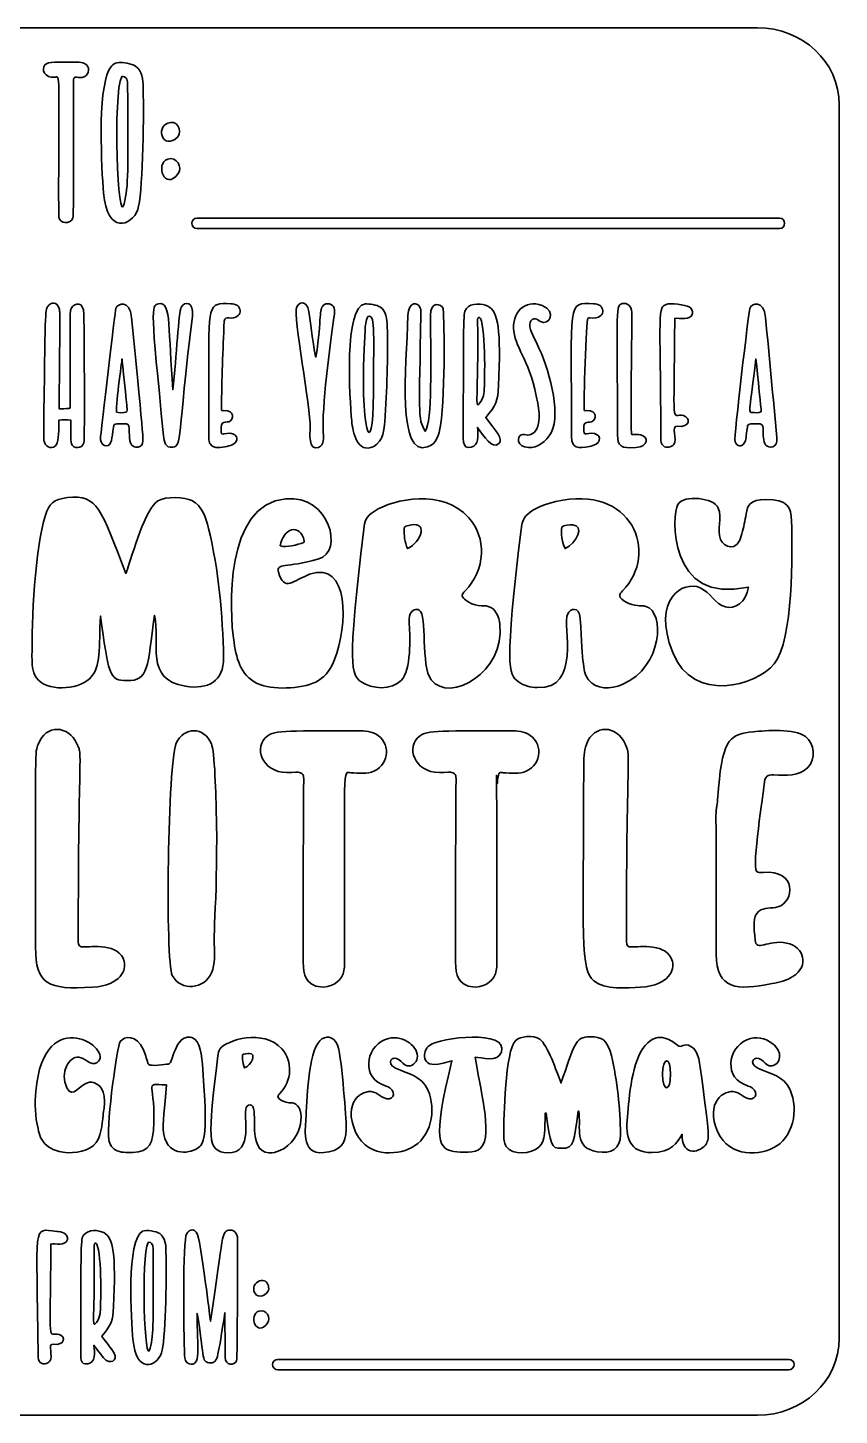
# Model space of a CAD drawing. Header units: inches. Extents: x 0.5 to 6.5, y -13.03 to -8.53.
# Drawn here: x 3.867 to 6.5, y -13.028 to -8.528 of the extents above; entities that cross this region are included whole.
import ezdxf

# ---------------------------------------------------------------- set-up
doc = ezdxf.new("R2010")
doc.units = ezdxf.units.IN
doc.header["$MEASUREMENT"] = 0
doc.layers.add('_U+0421_U+043B_U+043E_U+0439 1', color=7, linetype='Continuous')

# ---------------------------------------------------------------- blocks, each defined once
blk = doc.blocks.new('block 2')
at = {"layer": '_U+0421_U+043B_U+043E_U+0439 1', "color": 7, "lineweight": 35, "true_color": 0xffffff}
for points, knots in [([(5.4895, -10.818), (5.4696, -10.8076), (5.4461, -10.8075), (5.4236, -10.8077), (5.1859, -10.8094), (5.1575, -10.8036), (5.1308, -10.832), (5.0942, -10.871), (5.1289, -10.9525), (5.2185, -10.9427), (5.253, -10.9389), (5.2566, -10.949), (5.2565, -10.9634), (5.2547, -11.3677), (5.2542, -11.154), (5.2549, -11.5583), (5.255, -11.5983), (5.265, -11.6344), (5.3111, -11.6388), (5.3408, -11.6415), (5.3739, -11.6252), (5.3842, -11.5965), (5.3893, -11.5823), (5.3893, -11.5668), (5.3893, -11.5517), (5.3892, -10.6754), (5.3848, -11.041), (5.3913, -10.97), (5.3944, -10.9362), (5.3999, -10.9433), (5.4094, -10.9439), (5.4353, -10.9455), (5.4624, -10.9489), (5.4859, -10.9382), (5.5088, -10.9279), (5.5248, -10.904), (5.5255, -10.8792), (5.5263, -10.8544), (5.5117, -10.8297), (5.4895, -10.818)], [0, 0, 0, 0, 1, 1, 1, 2, 2, 2, 3, 3, 3, 4, 4, 4, 5, 5, 5, 6, 6, 6, 7, 7, 7, 8, 8, 8, 9, 9, 9, 10, 10, 10, 11, 11, 11, 12, 12, 12, 13, 13, 13, 13]), ([(4.1798, -11.5557), (4.1863, -11.5815), (4.1725, -11.6332), (4.0767, -11.6395), (3.9315, -11.649), (3.8922, -11.6292), (3.8922, -11.5101), (3.8921, -10.8365), (3.8896, -10.8818), (3.9007, -10.8519), (3.9256, -10.7851), (3.9991, -10.7897), (4.0263, -10.85), (4.0461, -10.8942), (4.0308, -10.8398), (4.0306, -11.4908), (4.0306, -11.5046), (4.0344, -11.5091), (4.0482, -11.5091), (4.0709, -11.5089), (4.1645, -11.4955), (4.1798, -11.5557)], [0, 0, 0, 0, 1, 1, 1, 2, 2, 2, 3, 3, 3, 4, 4, 4, 5, 5, 5, 6, 6, 6, 7, 7, 7, 7]), ([(4.4626, -10.85), (4.4382, -10.7942), (4.3744, -10.793), (4.3483, -10.8485), (4.3222, -10.9041), (4.3122, -11.5555), (4.3357, -11.6011), (4.3636, -11.6551), (4.4414, -11.6454), (4.4634, -11.5927), (4.4756, -11.5637), (4.473, -11.5309), (4.4718, -11.4995), (4.4695, -11.4445), (4.489, -11.2503), (4.4744, -10.9534), (4.4717, -10.8991), (4.4679, -10.8621), (4.4626, -10.85)], [0, 0, 0, 0, 1, 1, 1, 2, 2, 2, 3, 3, 3, 4, 4, 4, 5, 5, 5, 6, 6, 6, 6]), ([(5.827, -11.5091), (5.8132, -11.5091), (5.8094, -11.5046), (5.8094, -11.4908), (5.8096, -10.8402), (5.8253, -10.8951), (5.805, -10.85), (5.7779, -10.7897), (5.7044, -10.7851), (5.6794, -10.8519), (5.6708, -10.8752), (5.6707, -10.9001), (5.6707, -10.9253), (5.6707, -11.4821), (5.6586, -11.5835), (5.7037, -11.6193), (5.7394, -11.6477), (5.8122, -11.6423), (5.8555, -11.6395), (5.9512, -11.6332), (5.9651, -11.5815), (5.9585, -11.5557), (5.9433, -11.4955), (5.8497, -11.5089), (5.827, -11.5091)], [0, 0, 0, 0, 1, 1, 1, 2, 2, 2, 3, 3, 3, 4, 4, 4, 5, 5, 5, 6, 6, 6, 7, 7, 7, 8, 8, 8, 8]), ([(4.9951, -10.818), (4.9753, -10.8076), (4.9517, -10.8075), (4.9292, -10.8077), (4.6916, -10.8094), (4.6631, -10.8036), (4.6365, -10.832), (4.5998, -10.871), (4.6345, -10.9525), (4.7241, -10.9427), (4.7586, -10.9389), (4.7622, -10.949), (4.7622, -10.9634), (4.7604, -11.3677), (4.7598, -11.154), (4.7606, -11.5583), (4.7606, -11.5983), (4.7707, -11.6344), (4.8168, -11.6388), (4.8465, -11.6415), (4.8796, -11.6252), (4.8898, -11.5965), (4.8949, -11.5823), (4.895, -11.5668), (4.895, -11.5517), (4.8949, -10.9002), (4.8887, -10.9423), (4.9151, -10.9439), (4.9409, -10.9455), (4.9681, -10.9489), (4.9916, -10.9382), (5.0424, -10.9152), (5.0445, -10.844), (4.9951, -10.818)], [0, 0, 0, 0, 1, 1, 1, 2, 2, 2, 3, 3, 3, 4, 4, 4, 5, 5, 5, 6, 6, 6, 7, 7, 7, 8, 8, 8, 9, 9, 9, 10, 10, 10, 11, 11, 11, 11]), ([(6.2877, -10.9511), (6.3263, -10.9536), (6.3702, -10.9544), (6.3975, -10.9275), (6.4251, -10.9003), (6.4212, -10.8491), (6.39, -10.8263), (6.3547, -10.8005), (6.2628, -10.8064), (6.2206, -10.8113), (6.1509, -10.8194), (6.121, -10.8272), (6.1085, -10.994), (6.0959, -11.1626), (6.101, -10.8753), (6.101, -11.5325), (6.101, -11.6475), (6.1691, -11.6509), (6.2818, -11.6278), (6.3054, -11.623), (6.3296, -11.618), (6.3497, -11.6049), (6.4026, -11.5708), (6.3878, -11.5084), (6.3289, -11.4963), (6.2684, -11.4838), (6.2297, -11.5268), (6.2268, -11.4864), (6.2236, -11.4438), (6.2178, -11.41), (6.2389, -11.393), (6.2556, -11.3796), (6.2804, -11.385), (6.3011, -11.379), (6.3547, -11.3637), (6.3639, -11.2565), (6.2526, -11.2676), (6.245, -11.2683), (6.2361, -11.2691), (6.231, -11.2634), (6.2161, -11.2467), (6.2548, -11.006), (6.2559, -10.9835), (6.2574, -10.9542), (6.2677, -10.9498), (6.2877, -10.9511)], [0, 0, 0, 0, 1, 1, 1, 2, 2, 2, 3, 3, 3, 4, 4, 4, 5, 5, 5, 6, 6, 6, 7, 7, 7, 8, 8, 8, 9, 9, 9, 10, 10, 10, 11, 11, 11, 12, 12, 12, 13, 13, 13, 14, 14, 14, 15, 15, 15, 15])]:
    blk.add_open_spline(points, degree=3, knots=knots, dxfattribs=at)
blk = doc.blocks.new('block 4')
at = {"layer": '_U+0421_U+043B_U+043E_U+0439 1', "color": 7, "lineweight": 35, "true_color": 0xffffff}
for points, knots in [([(4.8625, -10.5771), (4.8519, -10.6041), (4.8348, -10.6294), (4.8103, -10.6449), (4.7677, -10.6719), (4.6718, -10.6763), (4.6227, -10.6586), (4.561, -10.6362), (4.5454, -10.581), (4.5362, -10.5219), (4.5197, -10.4154), (4.5059, -10.0722), (4.7042, -10.0552), (4.8481, -10.0429), (4.8917, -10.2274), (4.8112, -10.2507), (4.7042, -10.2815), (4.6718, -10.2624), (4.6803, -10.2935), (4.6982, -10.36), (4.7306, -10.3189), (4.7814, -10.3003), (4.9117, -10.2525), (4.9049, -10.469), (4.8625, -10.5771)], [0, 0, 0, 0, 1, 1, 1, 2, 2, 2, 3, 3, 3, 4, 4, 4, 5, 5, 5, 6, 6, 6, 7, 7, 7, 8, 8, 8, 8]), ([(4.6859, -10.208), (4.7059, -10.2154), (4.7421, -10.204), (4.7618, -10.1975), (4.7643, -10.1967), (4.7648, -10.1958), (4.7642, -10.1931), (4.7502, -10.1316), (4.6947, -10.1518), (4.6859, -10.208)], [0, 0, 0, 0, 1, 1, 1, 2, 2, 2, 3, 3, 3, 3])]:
    blk.add_open_spline(points, degree=3, knots=knots, dxfattribs=at)
blk = doc.blocks.new('block 5')
at = {"layer": '_U+0421_U+043B_U+043E_U+0439 1', "color": 7, "lineweight": 35, "true_color": 0xffffff}
for points, knots in [([(5.3988, -10.463), (5.4161, -10.6172), (5.2371, -10.7207), (5.1759, -10.6426), (5.1412, -10.5981), (5.164, -10.4319), (5.1372, -10.4162), (5.127, -10.4102), (5.1133, -10.4177), (5.1082, -10.4283), (5.1031, -10.4389), (5.1041, -10.4513), (5.1049, -10.463), (5.1077, -10.504), (5.1111, -10.6107), (5.0789, -10.6447), (5.0487, -10.6764), (4.9819, -10.674), (4.9484, -10.6489), (4.9168, -10.6253), (4.9026, -10.6081), (4.9573, -10.1536), (4.9604, -10.1279), (4.9636, -10.114), (4.9908, -10.0963), (5.056, -10.0542), (5.2137, -10.0228), (5.2974, -10.1159), (5.3562, -10.1813), (5.3531, -10.2859), (5.2857, -10.3543), (5.2754, -10.3647), (5.2727, -10.3717), (5.2842, -10.3815), (5.3159, -10.4082), (5.3448, -10.3997), (5.3612, -10.4043), (5.385, -10.411), (5.396, -10.4385), (5.3988, -10.463)], [0, 0, 0, 0, 1, 1, 1, 2, 2, 2, 3, 3, 3, 4, 4, 4, 5, 5, 5, 6, 6, 6, 7, 7, 7, 8, 8, 8, 9, 9, 9, 10, 10, 10, 11, 11, 11, 12, 12, 12, 13, 13, 13, 13]), ([(5.0936, -10.1443), (5.09, -10.1455), (5.0889, -10.1466), (5.0886, -10.1509), (5.0869, -10.1739), (5.0899, -10.1958), (5.0993, -10.2169), (5.1437, -10.1976), (5.1744, -10.1189), (5.0936, -10.1443)], [0, 0, 0, 0, 1, 1, 1, 2, 2, 2, 3, 3, 3, 3])]:
    blk.add_open_spline(points, degree=3, knots=knots, dxfattribs=at)
blk = doc.blocks.new('block 6')
at = {"layer": '_U+0421_U+043B_U+043E_U+0439 1', "color": 7, "lineweight": 35, "true_color": 0xffffff}
for points, knots in [([(5.7979, -10.657), (5.7568, -10.6751), (5.7115, -10.6743), (5.6867, -10.6426), (5.6675, -10.6181), (5.6695, -10.5953), (5.6592, -10.4437), (5.6563, -10.4009), (5.6266, -10.4125), (5.619, -10.4283), (5.6005, -10.4668), (5.6646, -10.6731), (5.5199, -10.6679), (5.4983, -10.6672), (5.4764, -10.6619), (5.4591, -10.6489), (5.4261, -10.6242), (5.4139, -10.603), (5.468, -10.1536), (5.4705, -10.1329), (5.4693, -10.0911), (5.5806, -10.0646), (5.8268, -10.006), (5.9182, -10.2309), (5.7964, -10.3543), (5.7919, -10.3588), (5.7867, -10.3642), (5.7875, -10.3706), (5.7893, -10.3845), (5.8225, -10.4004), (5.8456, -10.402), (5.8544, -10.4026), (5.8634, -10.4019), (5.8719, -10.4043), (5.9361, -10.4222), (5.9264, -10.6004), (5.7979, -10.657)], [0, 0, 0, 0, 1, 1, 1, 2, 2, 2, 3, 3, 3, 4, 4, 4, 5, 5, 5, 6, 6, 6, 7, 7, 7, 8, 8, 8, 9, 9, 9, 10, 10, 10, 11, 11, 11, 12, 12, 12, 12]), ([(5.634, -10.1401), (5.628, -10.1399), (5.6045, -10.142), (5.6007, -10.1463), (5.5977, -10.1496), (5.5961, -10.1859), (5.6101, -10.2169), (5.6468, -10.2009), (5.6763, -10.1408), (5.634, -10.1401)], [0, 0, 0, 0, 1, 1, 1, 2, 2, 2, 3, 3, 3, 3])]:
    blk.add_open_spline(points, degree=3, knots=knots, dxfattribs=at)
blk = doc.blocks.new('block 3')
at = {"layer": '_U+0421_U+043B_U+043E_U+0439 1', "color": 7, "lineweight": 35, "true_color": 0xffffff}
for points, knots in [([(4.4536, -10.1516), (4.445, -10.1164), (4.432, -10.0777), (4.3997, -10.0613), (4.3762, -10.0494), (4.3141, -10.0467), (4.2894, -10.0623), (4.2467, -10.0894), (4.2102, -10.2285), (4.1853, -10.2977), (4.1051, -10.0896), (4.094, -10.0401), (3.996, -10.0515), (3.9483, -10.0571), (3.936, -10.0728), (3.9244, -10.1084), (3.8886, -10.2188), (3.8804, -10.4511), (3.8806, -10.5679), (3.8806, -10.5912), (3.8814, -10.616), (3.8944, -10.6352), (3.9266, -10.6826), (4.0285, -10.6756), (4.0667, -10.6392), (4.1089, -10.599), (4.0955, -10.5397), (4.1033, -10.4358), (4.1277, -10.6171), (4.13, -10.6481), (4.1886, -10.6446), (4.2592, -10.6473), (4.2557, -10.6026), (4.278, -10.433), (4.298, -10.5223), (4.2443, -10.6415), (4.3783, -10.6633), (4.4518, -10.6753), (4.5037, -10.6476), (4.5022, -10.5708), (4.4997, -10.4334), (4.4862, -10.2851), (4.4536, -10.1516)], [0, 0, 0, 0, 1, 1, 1, 2, 2, 2, 3, 3, 3, 4, 4, 4, 5, 5, 5, 6, 6, 6, 7, 7, 7, 8, 8, 8, 9, 9, 9, 10, 10, 10, 11, 11, 11, 12, 12, 12, 13, 13, 13, 14, 14, 14, 14]), ([(6.3452, -10.128), (6.3441, -10.0823), (6.3323, -10.0578), (6.2618, -10.058), (6.21, -10.0581), (6.2029, -10.0752), (6.1978, -10.1046), (6.1941, -10.1262), (6.1896, -10.1477), (6.1844, -10.169), (6.1685, -10.2336), (6.1255, -10.2125), (6.1148, -10.1871), (6.1013, -10.1553), (6.1214, -10.1174), (6.1073, -10.0854), (6.0925, -10.0517), (5.9973, -10.0412), (5.9761, -10.074), (5.9569, -10.1039), (5.9422, -10.4025), (6.2053, -10.3416), (6.1987, -10.3927), (6.1607, -10.4145), (6.1304, -10.4062), (6.098, -10.3973), (6.0803, -10.3579), (6.0485, -10.344), (5.9933, -10.3197), (5.8908, -10.3796), (5.9595, -10.5538), (6.026, -10.7226), (6.2323, -10.6599), (6.2887, -10.5912), (6.3519, -10.5143), (6.3476, -10.228), (6.3452, -10.128)], [0, 0, 0, 0, 1, 1, 1, 2, 2, 2, 3, 3, 3, 4, 4, 4, 5, 5, 5, 6, 6, 6, 7, 7, 7, 8, 8, 8, 9, 9, 9, 10, 10, 10, 11, 11, 11, 12, 12, 12, 12])]:
    blk.add_open_spline(points, degree=3, knots=knots, dxfattribs=at)
at = {"layer": '_U+0421_U+043B_U+043E_U+0439 1'}
for name in ['block 5', 'block 6', 'block 4']:
    blk.add_blockref(name, (0, 0), dxfattribs=at)
blk = doc.blocks.new('block 8')
at = {"layer": '_U+0421_U+043B_U+043E_U+0439 1', "color": 7, "lineweight": 35, "true_color": 0xffffff}
for points, knots in [([(5.0333, -9.4959), (5.0355, -9.5991), (5.0328, -9.7024), (5.0251, -9.8054), (5.0235, -9.8265), (5.0213, -9.8692), (4.9893, -9.8854), (4.9363, -9.9123), (4.9209, -9.8373), (4.918, -9.8029), (4.912, -9.7317), (4.891, -9.4294), (4.9623, -9.4236), (4.9736, -9.4227), (4.9995, -9.4262), (5.0114, -9.4343), (5.0302, -9.4472), (5.0328, -9.4732), (5.0333, -9.4959)], [0, 0, 0, 0, 1, 1, 1, 2, 2, 2, 3, 3, 3, 4, 4, 4, 5, 5, 5, 6, 6, 6, 6]), ([(4.9884, -9.7127), (4.9891, -9.4945), (4.9945, -9.4569), (4.9708, -9.4646), (4.9634, -9.4781), (4.9622, -9.4939), (4.9613, -9.5092), (4.9407, -9.848), (4.9877, -9.9468), (4.9884, -9.7127)], [0, 0, 0, 0, 1, 1, 1, 2, 2, 2, 3, 3, 3, 3])]:
    blk.add_open_spline(points, degree=3, knots=knots, dxfattribs=at)
blk = doc.blocks.new('block 9')
at = {"layer": '_U+0421_U+043B_U+043E_U+0439 1', "color": 7, "lineweight": 35, "true_color": 0xffffff}
for points, knots in [([(5.3949, -9.8765), (5.3738, -9.8966), (5.3477, -9.8523), (5.3258, -9.8239), (5.3288, -9.8509), (5.3304, -9.8833), (5.306, -9.8883), (5.2735, -9.895), (5.28, -9.8653), (5.2801, -9.802), (5.2806, -9.4534), (5.2799, -9.4524), (5.2902, -9.4385), (5.3051, -9.4185), (5.3432, -9.4218), (5.3597, -9.4306), (5.3945, -9.4491), (5.4024, -9.5072), (5.3942, -9.6896), (5.392, -9.7381), (5.3873, -9.7523), (5.3527, -9.7921), (5.3873, -9.8375), (5.4114, -9.8608), (5.3949, -9.8765)], [0, 0, 0, 0, 1, 1, 1, 2, 2, 2, 3, 3, 3, 4, 4, 4, 5, 5, 5, 6, 6, 6, 7, 7, 7, 8, 8, 8, 8]), ([(5.3354, -9.4705), (5.3317, -9.4632), (5.3263, -9.4674), (5.3264, -9.4752), (5.3301, -9.729), (5.3155, -9.7688), (5.3341, -9.7444), (5.3411, -9.7353), (5.3451, -9.7241), (5.347, -9.7128), (5.3493, -9.6989), (5.3546, -9.5088), (5.3354, -9.4705)], [0, 0, 0, 0, 1, 1, 1, 2, 2, 2, 3, 3, 3, 4, 4, 4, 4])]:
    blk.add_open_spline(points, degree=3, knots=knots, dxfattribs=at)
blk = doc.blocks.new('block 10')
at = {"layer": '_U+0421_U+043B_U+043E_U+0439 1', "color": 7, "lineweight": 35, "true_color": 0xffffff}
for points, knots in [([(6.261, -9.8803), (6.2524, -9.8689), (6.2538, -9.8505), (6.2529, -9.8274), (6.2525, -9.8162), (6.2495, -9.8113), (6.234, -9.8119), (6.2088, -9.8128), (6.2038, -9.8098), (6.2019, -9.8237), (6.1977, -9.8544), (6.1972, -9.8652), (6.193, -9.8733), (6.1848, -9.889), (6.167, -9.8858), (6.1617, -9.8703), (6.1574, -9.8576), (6.2069, -9.4471), (6.2095, -9.4383), (6.2146, -9.4215), (6.255, -9.4066), (6.2608, -9.468), (6.2731, -9.5977), (6.2854, -9.7273), (6.2977, -9.8569), (6.3011, -9.8923), (6.2715, -9.8942), (6.261, -9.8803)], [0, 0, 0, 0, 1, 1, 1, 2, 2, 2, 3, 3, 3, 4, 4, 4, 5, 5, 5, 6, 6, 6, 7, 7, 7, 8, 8, 8, 9, 9, 9, 9]), ([(6.2455, -9.7575), (6.2455, -9.7574), (6.2298, -9.6022), (6.2298, -9.6021), (6.2093, -9.7696), (6.2038, -9.7759), (6.2177, -9.7756), (6.2255, -9.7754), (6.2398, -9.7786), (6.245, -9.773), (6.2484, -9.7693), (6.2462, -9.764), (6.2455, -9.7575)], [0, 0, 0, 0, 1, 1, 1, 2, 2, 2, 3, 3, 3, 4, 4, 4, 4])]:
    blk.add_open_spline(points, degree=3, knots=knots, dxfattribs=at)
blk = doc.blocks.new('block 11')
at = {"layer": '_U+0421_U+043B_U+043E_U+0439 1', "color": 7, "lineweight": 35, "true_color": 0xffffff}
for points, knots in [([(4.2322, -9.8847), (4.2232, -9.8907), (4.2106, -9.8891), (4.204, -9.8803), (4.1979, -9.8721), (4.1972, -9.8611), (4.1968, -9.8509), (4.1952, -9.8074), (4.1986, -9.8111), (4.1558, -9.8126), (4.1492, -9.8129), (4.1462, -9.8143), (4.1449, -9.8237), (4.14, -9.86), (4.1398, -9.8824), (4.122, -9.8837), (4.1142, -9.8842), (4.1072, -9.8777), (4.1047, -9.8703), (4.1022, -9.863), (4.1031, -9.855), (4.104, -9.8473), (4.1045, -9.8433), (4.1514, -9.4421), (4.1525, -9.4383), (4.1576, -9.4213), (4.198, -9.4068), (4.2038, -9.468), (4.2438, -9.89), (4.247, -9.8746), (4.2322, -9.8847)], [0, 0, 0, 0, 1, 1, 1, 2, 2, 2, 3, 3, 3, 4, 4, 4, 5, 5, 5, 6, 6, 6, 7, 7, 7, 8, 8, 8, 9, 9, 9, 10, 10, 10, 10]), ([(4.1885, -9.7575), (4.1885, -9.7574), (4.1728, -9.6022), (4.1728, -9.6021), (4.172, -9.6086), (4.1503, -9.7695), (4.1549, -9.7742), (4.1568, -9.7761), (4.1806, -9.7773), (4.1852, -9.775), (4.1923, -9.7715), (4.1893, -9.7655), (4.1885, -9.7575)], [0, 0, 0, 0, 1, 1, 1, 2, 2, 2, 3, 3, 3, 4, 4, 4, 4])]:
    blk.add_open_spline(points, degree=3, knots=knots, dxfattribs=at)
blk = doc.blocks.new('block 7')
at = {"layer": '_U+0421_U+043B_U+043E_U+0439 1', "color": 7, "lineweight": 35, "true_color": 0xffffff}
for points, knots in [([(4.0092, -9.4366), (4.0018, -9.4505), (4.0042, -9.4439), (4.0048, -9.7578), (4.0048, -9.7616), (4.0036, -9.7626), (4.0001, -9.7627), (3.9895, -9.763), (3.9789, -9.7634), (3.9683, -9.7637), (3.9714, -9.4409), (3.9723, -9.4536), (3.9687, -9.4387), (3.9626, -9.4134), (3.9404, -9.4179), (3.9317, -9.4318), (3.9229, -9.4457), (3.924, -9.445), (3.9186, -9.8479), (3.9184, -9.856), (3.9184, -9.8642), (3.9208, -9.8719), (3.9263, -9.8893), (3.9488, -9.8972), (3.96, -9.8794), (3.968, -9.8669), (3.9675, -9.8283), (3.9679, -9.8008), (3.9808, -9.7983), (3.9941, -9.7984), (4.0069, -9.8008), (4.0069, -9.8084), (4.0057, -9.8697), (4.0085, -9.8768), (4.0154, -9.8946), (4.0426, -9.894), (4.0488, -9.8742), (4.0529, -9.8612), (4.0492, -9.4705), (4.049, -9.4569), (4.0484, -9.4127), (4.0183, -9.4196), (4.0092, -9.4366)], [0, 0, 0, 0, 1, 1, 1, 2, 2, 2, 3, 3, 3, 4, 4, 4, 5, 5, 5, 6, 6, 6, 7, 7, 7, 8, 8, 8, 9, 9, 9, 10, 10, 10, 11, 11, 11, 12, 12, 12, 13, 13, 13, 14, 14, 14, 14]), ([(4.3649, -9.4341), (4.3558, -9.4514), (4.3498, -9.5922), (4.338, -9.7016), (4.3207, -9.5158), (4.3357, -9.4121), (4.2906, -9.4234), (4.2665, -9.4295), (4.2658, -9.4378), (4.3076, -9.8513), (4.3094, -9.8692), (4.3129, -9.8924), (4.3378, -9.8878), (4.3683, -9.8821), (4.3519, -9.8625), (4.4013, -9.4628), (4.4071, -9.4161), (4.3755, -9.4141), (4.3649, -9.4341)], [0, 0, 0, 0, 1, 1, 1, 2, 2, 2, 3, 3, 3, 4, 4, 4, 5, 5, 5, 6, 6, 6, 6]), ([(4.5474, -9.4288), (4.5413, -9.4243), (4.5332, -9.4233), (4.5255, -9.423), (4.4491, -9.4191), (4.4545, -9.4217), (4.4545, -9.67), (4.4545, -9.8619), (4.4518, -9.8675), (4.4594, -9.8782), (4.4707, -9.8947), (4.4965, -9.8888), (4.5126, -9.8855), (4.5289, -9.8822), (4.5472, -9.8755), (4.5449, -9.859), (4.5433, -9.848), (4.5315, -9.8383), (4.5031, -9.8452), (4.497, -9.8467), (4.4953, -9.8449), (4.4949, -9.84), (4.4942, -9.8304), (4.4916, -9.8159), (4.4988, -9.81), (4.5042, -9.8057), (4.5122, -9.8074), (4.5189, -9.8055), (4.5361, -9.8006), (4.539, -9.7661), (4.5033, -9.7696), (4.4973, -9.7702), (4.495, -9.7691), (4.4951, -9.7632), (4.4966, -9.6686), (4.4996, -9.574), (4.5043, -9.4794), (4.5054, -9.4568), (4.5309, -9.4801), (4.5499, -9.4614), (4.5587, -9.4527), (4.5575, -9.4362), (4.5474, -9.4288)], [0, 0, 0, 0, 1, 1, 1, 2, 2, 2, 3, 3, 3, 4, 4, 4, 5, 5, 5, 6, 6, 6, 7, 7, 7, 8, 8, 8, 9, 9, 9, 10, 10, 10, 11, 11, 11, 12, 12, 12, 13, 13, 13, 14, 14, 14, 14]), ([(4.8251, -9.4286), (4.8113, -9.4429), (4.8216, -9.4615), (4.8021, -9.5961), (4.7981, -9.5881), (4.7988, -9.5861), (4.7784, -9.4484), (4.7723, -9.4073), (4.7449, -9.419), (4.7385, -9.4349), (4.7287, -9.4593), (4.7845, -9.764), (4.7834, -9.8237), (4.7831, -9.8391), (4.7757, -9.9028), (4.8103, -9.8886), (4.8291, -9.8808), (4.827, -9.8562), (4.8259, -9.8413), (4.8201, -9.7615), (4.8475, -9.5624), (4.8617, -9.4554), (4.8625, -9.4492), (4.8634, -9.4428), (4.8615, -9.4369), (4.857, -9.4228), (4.8355, -9.4179), (4.8251, -9.4286)], [0, 0, 0, 0, 1, 1, 1, 2, 2, 2, 3, 3, 3, 4, 4, 4, 5, 5, 5, 6, 6, 6, 7, 7, 7, 8, 8, 8, 9, 9, 9, 9]), ([(5.2145, -9.4379), (5.2088, -9.4234), (5.1731, -9.4124), (5.1734, -9.4611), (5.1744, -9.6139), (5.1801, -9.803), (5.1564, -9.8362), (5.131, -9.7967), (5.1373, -9.7722), (5.1426, -9.4575), (5.1427, -9.4506), (5.1428, -9.4436), (5.1405, -9.4371), (5.1332, -9.4159), (5.102, -9.4141), (5.1005, -9.4608), (5.0946, -9.6371), (5.0645, -9.9191), (5.164, -9.8875), (5.1936, -9.8782), (5.2017, -9.8477), (5.2062, -9.8179), (5.2233, -9.7046), (5.2172, -9.4448), (5.2145, -9.4379)], [0, 0, 0, 0, 1, 1, 1, 2, 2, 2, 3, 3, 3, 4, 4, 4, 5, 5, 5, 6, 6, 6, 7, 7, 7, 8, 8, 8, 8]), ([(5.5198, -9.5542), (5.5072, -9.5282), (5.4917, -9.5004), (5.4966, -9.4839), (5.4989, -9.4764), (5.5064, -9.47), (5.5142, -9.4713), (5.5203, -9.4724), (5.5247, -9.4778), (5.5302, -9.4808), (5.5583, -9.4961), (5.5854, -9.4483), (5.5358, -9.4285), (5.4809, -9.4066), (5.4355, -9.4515), (5.444, -9.5132), (5.4523, -9.5725), (5.4983, -9.6115), (5.5217, -9.7456), (5.5255, -9.767), (5.5281, -9.7891), (5.5241, -9.8105), (5.519, -9.8384), (5.503, -9.8492), (5.489, -9.8487), (5.482, -9.8485), (5.4748, -9.8454), (5.4683, -9.848), (5.4538, -9.8538), (5.452, -9.8871), (5.4917, -9.8895), (5.5194, -9.8911), (5.5505, -9.8693), (5.5651, -9.8411), (5.5997, -9.7745), (5.5553, -9.6272), (5.5198, -9.5542)], [0, 0, 0, 0, 1, 1, 1, 2, 2, 2, 3, 3, 3, 4, 4, 4, 5, 5, 5, 6, 6, 6, 7, 7, 7, 8, 8, 8, 9, 9, 9, 10, 10, 10, 11, 11, 11, 12, 12, 12, 12]), ([(5.7241, -9.4288), (5.718, -9.4243), (5.7099, -9.4233), (5.7022, -9.423), (5.6164, -9.4187), (5.6312, -9.4105), (5.6312, -9.8549), (5.6312, -9.8918), (5.6531, -9.8929), (5.6893, -9.8855), (5.6969, -9.884), (5.7047, -9.8824), (5.7112, -9.8782), (5.7308, -9.8655), (5.7244, -9.8344), (5.6799, -9.8452), (5.6702, -9.8476), (5.6716, -9.8397), (5.6708, -9.8287), (5.6689, -9.8029), (5.6817, -9.8095), (5.6956, -9.8055), (5.7128, -9.8006), (5.7157, -9.7661), (5.68, -9.7696), (5.674, -9.7702), (5.6717, -9.7691), (5.6718, -9.7632), (5.672, -9.7538), (5.6767, -9.4745), (5.6849, -9.4698), (5.6868, -9.4687), (5.6891, -9.4688), (5.6912, -9.469), (5.7037, -9.4698), (5.7178, -9.4701), (5.7266, -9.4614), (5.7354, -9.4527), (5.7342, -9.4362), (5.7241, -9.4288)], [0, 0, 0, 0, 1, 1, 1, 2, 2, 2, 3, 3, 3, 4, 4, 4, 5, 5, 5, 6, 6, 6, 7, 7, 7, 8, 8, 8, 9, 9, 9, 10, 10, 10, 11, 11, 11, 12, 12, 12, 13, 13, 13, 13]), ([(5.855, -9.8478), (5.847, -9.8462), (5.8387, -9.8473), (5.8306, -9.8473), (5.829, -9.8473), (5.8274, -9.8473), (5.8263, -9.8462), (5.8223, -9.8426), (5.8272, -9.471), (5.8273, -9.4656), (5.8274, -9.4558), (5.8276, -9.4455), (5.8235, -9.4365), (5.8194, -9.4274), (5.8099, -9.42), (5.8, -9.4216), (5.7717, -9.426), (5.7803, -9.4278), (5.7804, -9.8477), (5.7804, -9.8859), (5.7929, -9.8924), (5.8397, -9.8893), (5.8817, -9.8865), (5.8816, -9.8532), (5.855, -9.8478)], [0, 0, 0, 0, 1, 1, 1, 2, 2, 2, 3, 3, 3, 4, 4, 4, 5, 5, 5, 6, 6, 6, 7, 7, 7, 8, 8, 8, 8]), ([(6.0126, -9.4328), (6.0015, -9.4263), (5.9506, -9.4201), (5.9387, -9.4249), (5.9108, -9.436), (5.9185, -9.4396), (5.9213, -9.8593), (5.9214, -9.8683), (5.922, -9.8786), (5.9292, -9.8842), (5.9393, -9.892), (5.955, -9.8886), (5.9627, -9.8791), (5.9759, -9.863), (5.9532, -9.8174), (5.9741, -9.8202), (6.0169, -9.8259), (6.0188, -9.7922), (5.9948, -9.7858), (5.9544, -9.7751), (5.9643, -9.8487), (5.966, -9.4707), (5.9808, -9.4677), (6.0185, -9.4785), (6.0241, -9.455), (6.0263, -9.4464), (6.0204, -9.4373), (6.0126, -9.4328)], [0, 0, 0, 0, 1, 1, 1, 2, 2, 2, 3, 3, 3, 4, 4, 4, 5, 5, 5, 6, 6, 6, 7, 7, 7, 8, 8, 8, 9, 9, 9, 9])]:
    blk.add_open_spline(points, degree=3, knots=knots, dxfattribs=at)
at = {"layer": '_U+0421_U+043B_U+043E_U+0439 1'}
for name in ['block 11', 'block 8', 'block 9', 'block 10']:
    blk.add_blockref(name, (0, 0), dxfattribs=at)
blk = doc.blocks.new('block 13')
at = {"layer": '_U+0421_U+043B_U+043E_U+0439 1', "color": 7, "lineweight": 35, "true_color": 0xffffff}
for points, knots in [([(4.685, -12.1695), (4.6738, -12.1745), (4.6615, -12.1776), (4.6492, -12.1767), (4.5769, -12.1712), (4.617, -12.0363), (4.5936, -12.0227), (4.5874, -12.0191), (4.579, -12.0236), (4.5759, -12.0301), (4.5637, -12.0554), (4.6035, -12.1794), (4.5155, -12.1762), (4.4467, -12.1738), (4.4514, -12.1317), (4.4838, -11.8626), (4.4848, -11.8545), (4.4858, -11.8466), (4.4905, -11.84), (4.5108, -11.811), (4.6315, -11.7731), (4.6912, -11.8395), (4.7272, -11.8796), (4.7251, -11.9433), (4.6841, -11.9849), (4.6813, -11.9877), (4.6782, -11.991), (4.6787, -11.9949), (4.6798, -12.0039), (4.703, -12.0133), (4.7141, -12.014), (4.7195, -12.0144), (4.725, -12.014), (4.7301, -12.0154), (4.7692, -12.0264), (4.7635, -12.135), (4.685, -12.1695)], [0, 0, 0, 0, 1, 1, 1, 2, 2, 2, 3, 3, 3, 4, 4, 4, 5, 5, 5, 6, 6, 6, 7, 7, 7, 8, 8, 8, 9, 9, 9, 10, 10, 10, 11, 11, 11, 12, 12, 12, 12]), ([(4.5851, -11.8543), (4.5815, -11.8542), (4.5666, -11.8554), (4.5646, -11.8583), (4.5627, -11.8611), (4.5624, -11.8832), (4.5705, -11.9012), (4.5927, -11.8915), (4.6109, -11.8547), (4.5851, -11.8543)], [0, 0, 0, 0, 1, 1, 1, 2, 2, 2, 3, 3, 3, 3])]:
    blk.add_open_spline(points, degree=3, knots=knots, dxfattribs=at)
blk = doc.blocks.new('block 14')
at = {"layer": '_U+0421_U+043B_U+043E_U+0439 1', "color": 7, "lineweight": 35, "true_color": 0xffffff}
for points, knots in [([(6.0678, -12.1485), (6.0531, -12.1715), (5.9898, -12.1969), (5.9899, -12.1165), (5.9741, -12.1427), (5.9551, -12.1766), (5.8914, -12.176), (5.8175, -12.1753), (5.8066, -12.1265), (5.8124, -12.0597), (5.8179, -11.9955), (5.8279, -11.8769), (5.8699, -11.8287), (5.9158, -11.7761), (5.9595, -11.8167), (5.9747, -11.8276), (5.9831, -11.8337), (5.9845, -11.8319), (5.9927, -11.8286), (6.0081, -11.8224), (6.0257, -11.8328), (6.0348, -11.8477), (6.0439, -11.8627), (6.0464, -11.8811), (6.0488, -11.8989), (6.0758, -12.1062), (6.0808, -12.1282), (6.0678, -12.1485)], [0, 0, 0, 0, 1, 1, 1, 2, 2, 2, 3, 3, 3, 4, 4, 4, 5, 5, 5, 6, 6, 6, 7, 7, 7, 8, 8, 8, 9, 9, 9, 9]), ([(5.9529, -11.9219), (5.9529, -11.8637), (5.9262, -11.8638), (5.9262, -11.9219), (5.9262, -11.98), (5.9529, -11.9801), (5.9529, -11.9219)], [0, 0, 0, 0, 1, 1, 1, 2, 2, 2, 2])]:
    blk.add_open_spline(points, degree=3, knots=knots, dxfattribs=at)
blk = doc.blocks.new('block 12')
at = {"layer": '_U+0421_U+043B_U+043E_U+0439 1', "color": 7, "lineweight": 35, "true_color": 0xffffff}
for points, knots in [([(4.0672, -11.9478), (4.0344, -11.9517), (4.0134, -12.0056), (3.9937, -11.9654), (3.9702, -11.9175), (3.9998, -11.8623), (4.0329, -11.8667), (4.0519, -11.8692), (4.0726, -11.8965), (4.0918, -11.8839), (4.1522, -11.8427), (3.9199, -11.6822), (3.8929, -11.9769), (3.8892, -12.0174), (3.8909, -12.0586), (3.9003, -12.0982), (3.9052, -12.1188), (3.9098, -12.1569), (3.9683, -12.1722), (4.0023, -12.1811), (4.0547, -12.1758), (4.0799, -12.1529), (4.1074, -12.1279), (4.1075, -12.0849), (4.1113, -12.0544), (4.1132, -12.0396), (4.116, -12.0248), (4.1162, -12.0099), (4.1166, -11.9617), (4.0868, -11.9455), (4.0672, -11.9478)], [0, 0, 0, 0, 1, 1, 1, 2, 2, 2, 3, 3, 3, 4, 4, 4, 5, 5, 5, 6, 6, 6, 7, 7, 7, 8, 8, 8, 9, 9, 9, 10, 10, 10, 10]), ([(5.1701, -11.8281), (5.1471, -11.8457), (5.1389, -11.9047), (5.2108, -11.8865), (5.2215, -11.8838), (5.2323, -11.881), (5.2431, -11.8783), (5.1764, -12.1453), (5.2041, -12.1645), (5.2489, -12.1721), (5.2731, -12.1761), (5.3195, -12.1789), (5.337, -12.1609), (5.3783, -12.1184), (5.3304, -11.956), (5.3189, -11.8668), (5.3376, -11.8668), (5.3929, -11.8845), (5.4039, -11.8497), (5.4273, -11.7762), (5.2041, -11.8019), (5.1701, -11.8281)], [0, 0, 0, 0, 1, 1, 1, 2, 2, 2, 3, 3, 3, 4, 4, 4, 5, 5, 5, 6, 6, 6, 7, 7, 7, 7]), ([(4.3995, -11.8026), (4.386, -11.798), (4.3707, -11.8046), (4.3611, -11.8152), (4.3484, -11.8291), (4.3428, -11.8493), (4.3313, -11.8808), (4.3293, -11.8862), (4.3279, -11.8877), (4.322, -11.8888), (4.3127, -11.8907), (4.2665, -11.8963), (4.2597, -11.8904), (4.2583, -11.8892), (4.2576, -11.8874), (4.257, -11.8856), (4.2518, -11.8706), (4.2482, -11.855), (4.2415, -11.8405), (4.2197, -11.7935), (4.1799, -11.7973), (4.1668, -11.8159), (4.1578, -11.8286), (4.1227, -12.0709), (4.1302, -12.1343), (4.132, -12.15), (4.1427, -12.1646), (4.1575, -12.1706), (4.1662, -12.1742), (4.1757, -12.1748), (4.1851, -12.1753), (4.2504, -12.1789), (4.2704, -12.1587), (4.2744, -12.1055), (4.2862, -11.9448), (4.2354, -11.9525), (4.317, -11.9565), (4.3132, -12.0316), (4.3009, -12.0789), (4.3083, -12.117), (4.3237, -12.1954), (4.401, -12.1763), (4.4212, -12.1596), (4.4413, -12.1428), (4.4502, -12.1136), (4.435, -11.9061), (4.4317, -11.8612), (4.4275, -11.8122), (4.3995, -11.8026)], [0, 0, 0, 0, 1, 1, 1, 2, 2, 2, 3, 3, 3, 4, 4, 4, 5, 5, 5, 6, 6, 6, 7, 7, 7, 8, 8, 8, 9, 9, 9, 10, 10, 10, 11, 11, 11, 12, 12, 12, 13, 13, 13, 14, 14, 14, 15, 15, 15, 16, 16, 16, 16]), ([(4.871, -11.8239), (4.8587, -11.7986), (4.8328, -11.7944), (4.8143, -11.8133), (4.7777, -11.8505), (4.7712, -12.015), (4.7693, -12.0685), (4.7682, -12.1013), (4.7496, -12.1939), (4.844, -12.1735), (4.893, -12.1628), (4.9021, -12.1335), (4.9, -12.0842), (4.8986, -12.0491), (4.8842, -11.8512), (4.871, -11.8239)], [0, 0, 0, 0, 1, 1, 1, 2, 2, 2, 3, 3, 3, 4, 4, 4, 5, 5, 5, 5]), ([(5.0603, -11.9019), (5.0277, -11.886), (5.0489, -11.8583), (5.0723, -11.8756), (5.0808, -11.8818), (5.0874, -11.8911), (5.0975, -11.8941), (5.1125, -11.8984), (5.1284, -11.8851), (5.1309, -11.8697), (5.1365, -11.8344), (5.0879, -11.7938), (5.0369, -11.8058), (4.9692, -11.8216), (4.9452, -11.9232), (5.0149, -11.9544), (5.0243, -11.9586), (5.0347, -11.9609), (5.043, -11.967), (5.0653, -11.9834), (5.0498, -12.0112), (5.0228, -11.9988), (5.0131, -11.9944), (5.0054, -11.9866), (4.9958, -11.9821), (4.9588, -11.9647), (4.8949, -12.0041), (4.9233, -12.0906), (4.9587, -12.1987), (5.0656, -12.1828), (5.1106, -12.161), (5.1751, -12.1298), (5.1937, -12.0369), (5.1653, -11.9729), (5.1443, -11.9258), (5.1018, -11.9222), (5.0603, -11.9019)], [0, 0, 0, 0, 1, 1, 1, 2, 2, 2, 3, 3, 3, 4, 4, 4, 5, 5, 5, 6, 6, 6, 7, 7, 7, 8, 8, 8, 9, 9, 9, 10, 10, 10, 11, 11, 11, 12, 12, 12, 12]), ([(5.7606, -11.8613), (5.7476, -11.8078), (5.7276, -11.7998), (5.6921, -11.8008), (5.6412, -11.7979), (5.64, -11.831), (5.597, -11.9504), (5.5821, -11.9117), (5.5545, -11.8272), (5.5279, -11.8081), (5.5078, -11.7937), (5.464, -11.7985), (5.4501, -11.8121), (5.4158, -11.8454), (5.4111, -12.066), (5.4112, -12.1152), (5.4112, -12.1294), (5.4117, -12.1445), (5.4196, -12.1563), (5.4392, -12.1851), (5.5014, -12.1809), (5.5247, -12.1587), (5.5485, -12.136), (5.5434, -12.103), (5.5461, -12.0485), (5.5462, -12.0469), (5.5486, -12.0467), (5.5488, -12.0484), (5.5621, -12.1472), (5.5649, -12.164), (5.599, -12.162), (5.6407, -12.1635), (5.6399, -12.1387), (5.6524, -12.0419), (5.6526, -12.0403), (5.6549, -12.0402), (5.6551, -12.0417), (5.6623, -12.0943), (5.6375, -12.1608), (5.7147, -12.1734), (5.7593, -12.1806), (5.7912, -12.164), (5.7903, -12.117), (5.7887, -12.033), (5.7804, -11.9426), (5.7606, -11.8613)], [0, 0, 0, 0, 1, 1, 1, 2, 2, 2, 3, 3, 3, 4, 4, 4, 5, 5, 5, 6, 6, 6, 7, 7, 7, 8, 8, 8, 9, 9, 9, 10, 10, 10, 11, 11, 11, 12, 12, 12, 13, 13, 13, 14, 14, 14, 15, 15, 15, 15]), ([(6.3406, -11.9729), (6.3197, -11.9258), (6.2772, -11.9222), (6.2356, -11.9019), (6.203, -11.886), (6.2242, -11.8583), (6.2477, -11.8756), (6.2561, -11.8818), (6.2628, -11.8911), (6.2729, -11.8941), (6.2967, -11.901), (6.3259, -11.8641), (6.2896, -11.8278), (6.2698, -11.808), (6.2395, -11.7994), (6.2122, -11.8058), (6.1446, -11.8216), (6.1206, -11.9232), (6.1902, -11.9544), (6.1996, -11.9586), (6.21, -11.9609), (6.2183, -11.967), (6.2406, -11.9834), (6.2251, -12.0112), (6.1982, -11.9988), (6.1885, -11.9944), (6.1807, -11.9866), (6.1711, -11.9821), (6.1341, -11.9647), (6.0703, -12.0041), (6.0986, -12.0906), (6.1311, -12.1898), (6.2285, -12.1888), (6.2859, -12.161), (6.3504, -12.1298), (6.3691, -12.0369), (6.3406, -11.9729)], [0, 0, 0, 0, 1, 1, 1, 2, 2, 2, 3, 3, 3, 4, 4, 4, 5, 5, 5, 6, 6, 6, 7, 7, 7, 8, 8, 8, 9, 9, 9, 10, 10, 10, 11, 11, 11, 12, 12, 12, 12])]:
    blk.add_open_spline(points, degree=3, knots=knots, dxfattribs=at)
at = {"layer": '_U+0421_U+043B_U+043E_U+0439 1'}
for name in ['block 13', 'block 14']:
    blk.add_blockref(name, (0, 0), dxfattribs=at)
blk = doc.blocks.new('block 16')
at = {"layer": '_U+0421_U+043B_U+043E_U+0439 1', "color": 7, "lineweight": 35, "true_color": 0xffffff}
for points, knots in [([(4.2414, -8.7211), (4.244, -8.8407), (4.2392, -9.0735), (4.2238, -9.1168), (4.2039, -9.1732), (4.1241, -9.1982), (4.1128, -9.0637), (4.1062, -8.9854), (4.093, -8.7349), (4.1304, -8.665), (4.138, -8.6508), (4.1468, -8.6418), (4.1622, -8.6405), (4.1749, -8.6395), (4.2037, -8.6434), (4.2169, -8.6524), (4.238, -8.6668), (4.2408, -8.6959), (4.2414, -8.7211)], [0, 0, 0, 0, 1, 1, 1, 2, 2, 2, 3, 3, 3, 4, 4, 4, 5, 5, 5, 6, 6, 6, 6]), ([(4.1909, -8.7134), (4.1909, -8.7069), (4.1908, -8.7001), (4.1878, -8.6944), (4.1848, -8.6886), (4.1779, -8.6842), (4.1717, -8.6863), (4.1424, -8.74), (4.1586, -9.1836), (4.1797, -9.0985), (4.1944, -9.0397), (4.1916, -8.9954), (4.1909, -8.7134)], [0, 0, 0, 0, 1, 1, 1, 2, 2, 2, 3, 3, 3, 4, 4, 4, 4])]:
    blk.add_open_spline(points, degree=3, knots=knots, dxfattribs=at)
blk = doc.blocks.new('block 15')
at = {"layer": '_U+0421_U+043B_U+043E_U+0439 1', "color": 7, "lineweight": 35, "true_color": 0xffffff}
for points, knots in [([(4.0514, -8.6434), (4.0442, -8.6396), (4.0358, -8.6396), (4.0277, -8.6397), (3.9609, -8.6402), (3.9344, -8.6359), (3.9227, -8.6484), (3.9096, -8.6623), (3.9219, -8.6917), (3.9541, -8.6881), (3.9738, -8.686), (3.9663, -8.656), (3.9672, -9.1309), (3.9672, -9.1453), (3.9708, -9.1582), (3.9874, -9.1598), (3.998, -9.1608), (4.0099, -9.1549), (4.0136, -9.1446), (4.0165, -9.1365), (4.0154, -8.705), (4.0154, -8.6963), (4.0154, -8.6803), (4.0313, -8.695), (4.0501, -8.6865), (4.0683, -8.6783), (4.0691, -8.6527), (4.0514, -8.6434)], [0, 0, 0, 0, 1, 1, 1, 2, 2, 2, 3, 3, 3, 4, 4, 4, 5, 5, 5, 6, 6, 6, 7, 7, 7, 8, 8, 8, 9, 9, 9, 9]), ([(4.3296, -8.8349), (4.3588, -8.8304), (4.3717, -8.8729), (4.3442, -8.8898), (4.2987, -8.9178), (4.2821, -8.8422), (4.3296, -8.8349)], [0, 0, 0, 0, 1, 1, 1, 2, 2, 2, 2]), ([(4.3552, -9.0003), (4.3112, -9.0603), (4.2787, -8.9676), (4.3212, -8.9538), (4.3502, -8.9445), (4.3693, -8.981), (4.3552, -9.0003)], [0, 0, 0, 0, 1, 1, 1, 2, 2, 2, 2])]:
    blk.add_open_spline(points, degree=3, knots=knots, dxfattribs=at)
at = {"layer": '_U+0421_U+043B_U+043E_U+0439 1'}
blk.add_blockref('block 16', (0, 0), dxfattribs=at)
blk = doc.blocks.new('block 18')
at = {"layer": '_U+0421_U+043B_U+043E_U+0439 1', "color": 7, "lineweight": 35, "true_color": 0xffffff}
for points, knots in [([(4.1244, -12.8512), (4.1142, -12.8457), (4.1069, -12.8336), (4.0817, -12.8009), (4.0845, -12.826), (4.086, -12.8562), (4.0633, -12.8608), (4.0349, -12.8667), (4.0392, -12.8379), (4.0392, -12.8204), (4.0397, -12.4649), (4.038, -12.457), (4.0487, -12.4427), (4.0624, -12.4242), (4.0977, -12.427), (4.1132, -12.4353), (4.1454, -12.4524), (4.153, -12.5056), (4.1453, -12.6761), (4.1433, -12.7212), (4.1389, -12.7345), (4.1067, -12.7714), (4.1178, -12.7859), (4.1288, -12.8004), (4.1398, -12.8148), (4.1645, -12.8472), (4.1406, -12.8599), (4.1244, -12.8512)], [0, 0, 0, 0, 1, 1, 1, 2, 2, 2, 3, 3, 3, 4, 4, 4, 5, 5, 5, 6, 6, 6, 7, 7, 7, 8, 8, 8, 9, 9, 9, 9]), ([(4.0906, -12.4724), (4.0873, -12.4657), (4.0822, -12.4695), (4.0823, -12.4767), (4.0857, -12.7128), (4.0721, -12.7498), (4.0894, -12.7271), (4.0959, -12.7186), (4.0997, -12.7082), (4.1014, -12.6977), (4.1038, -12.6838), (4.1083, -12.5078), (4.0906, -12.4724)], [0, 0, 0, 0, 1, 1, 1, 2, 2, 2, 3, 3, 3, 4, 4, 4, 4])]:
    blk.add_open_spline(points, degree=3, knots=knots, dxfattribs=at)
blk = doc.blocks.new('block 19')
at = {"layer": '_U+0421_U+043B_U+043E_U+0439 1', "color": 7, "lineweight": 35, "true_color": 0xffffff}
for points, knots in [([(4.3154, -12.496), (4.3175, -12.5956), (4.3135, -12.7897), (4.3008, -12.8257), (4.2841, -12.8727), (4.2177, -12.8936), (4.2082, -12.7814), (4.2033, -12.723), (4.1855, -12.4561), (4.2396, -12.4312), (4.2521, -12.4255), (4.2836, -12.4309), (4.295, -12.4387), (4.3125, -12.4507), (4.3149, -12.475), (4.3154, -12.496)], [0, 0, 0, 0, 1, 1, 1, 2, 2, 2, 3, 3, 3, 4, 4, 4, 5, 5, 5, 5]), ([(4.2733, -12.4896), (4.2733, -12.4841), (4.2732, -12.4785), (4.2707, -12.4737), (4.2682, -12.4689), (4.2625, -12.4652), (4.2573, -12.467), (4.2335, -12.5107), (4.2459, -12.8836), (4.264, -12.8105), (4.2762, -12.7615), (4.2739, -12.7246), (4.2733, -12.4896)], [0, 0, 0, 0, 1, 1, 1, 2, 2, 2, 3, 3, 3, 4, 4, 4, 4])]:
    blk.add_open_spline(points, degree=3, knots=knots, dxfattribs=at)
blk = doc.blocks.new('block 17')
at = {"layer": '_U+0421_U+043B_U+043E_U+0439 1', "color": 7, "lineweight": 35, "true_color": 0xffffff}
for points, knots in [([(3.985, -12.4374), (3.9777, -12.4331), (3.969, -12.4322), (3.9607, -12.4313), (3.8791, -12.4226), (3.8972, -12.3975), (3.9001, -12.8339), (3.9002, -12.8422), (3.9008, -12.8518), (3.9075, -12.857), (3.9168, -12.8643), (3.9314, -12.8611), (3.9386, -12.8523), (3.9508, -12.8373), (3.9298, -12.795), (3.9492, -12.7975), (3.9886, -12.8028), (3.9912, -12.7716), (3.9684, -12.7655), (3.9309, -12.7555), (3.9401, -12.8241), (3.9416, -12.4726), (3.9555, -12.4698), (3.9904, -12.4798), (3.9957, -12.458), (3.9977, -12.45), (3.9922, -12.4416), (3.985, -12.4374)], [0, 0, 0, 0, 1, 1, 1, 2, 2, 2, 3, 3, 3, 4, 4, 4, 5, 5, 5, 6, 6, 6, 7, 7, 7, 8, 8, 8, 9, 9, 9, 9]), ([(4.5429, -12.4379), (4.5474, -12.445), (4.5476, -12.4539), (4.5476, -12.4624), (4.5476, -12.471), (4.5477, -12.843), (4.5443, -12.8509), (4.5374, -12.8673), (4.5076, -12.869), (4.5074, -12.8389), (4.5071, -12.7911), (4.5068, -12.7433), (4.5066, -12.6955), (4.4836, -12.8348), (4.4849, -12.8576), (4.4611, -12.8582), (4.4248, -12.8591), (4.4416, -12.8276), (4.4165, -12.6976), (4.416, -12.8127), (4.4306, -12.8714), (4.3903, -12.8612), (4.3772, -12.8578), (4.3764, -12.8439), (4.3759, -12.8326), (4.3726, -12.7601), (4.3693, -12.4621), (4.3825, -12.4384), (4.3902, -12.4245), (4.4141, -12.4161), (4.4212, -12.4539), (4.4346, -12.5259), (4.4432, -12.5948), (4.4602, -12.7231), (4.5014, -12.4385), (4.4953, -12.428), (4.5228, -12.4272), (4.5308, -12.427), (4.5387, -12.4312), (4.5429, -12.4379)], [0, 0, 0, 0, 1, 1, 1, 2, 2, 2, 3, 3, 3, 4, 4, 4, 5, 5, 5, 6, 6, 6, 7, 7, 7, 8, 8, 8, 9, 9, 9, 10, 10, 10, 11, 11, 11, 12, 12, 12, 13, 13, 13, 13]), ([(4.602, -12.6079), (4.6084, -12.5925), (4.6276, -12.5864), (4.6381, -12.5934), (4.6464, -12.5989), (4.6523, -12.6156), (4.6461, -12.6268), (4.6418, -12.6345), (4.6303, -12.6415), (4.6205, -12.6415), (4.6033, -12.6415), (4.5963, -12.6218), (4.602, -12.6079)], [0, 0, 0, 0, 1, 1, 1, 2, 2, 2, 3, 3, 3, 4, 4, 4, 4]), ([(4.6452, -12.7287), (4.6086, -12.7787), (4.5814, -12.7014), (4.6169, -12.6899), (4.641, -12.6821), (4.657, -12.7126), (4.6452, -12.7287)], [0, 0, 0, 0, 1, 1, 1, 2, 2, 2, 2])]:
    blk.add_open_spline(points, degree=3, knots=knots, dxfattribs=at)
at = {"layer": '_U+0421_U+043B_U+043E_U+0439 1'}
for name in ['block 18', 'block 19']:
    blk.add_blockref(name, (0, 0), dxfattribs=at)

msp = doc.modelspace()

# ---------------------------------------------------------------- linework, layer by layer
at = {"layer": '_U+0421_U+043B_U+043E_U+0439 1', "color": 240, "lineweight": 35, "true_color": 0xed1c24}
msp.add_open_spline([(6.2346, -8.5278), (6.2346, -8.5278), (0.7653, -8.5278), (0.7653, -8.5278), (0.6188, -8.5278), (0.5, -8.6393), (0.5, -8.7769), (0.5, -8.7769), (0.5, -12.7785), (0.5, -12.7785), (0.5, -12.9161), (0.6188, -13.0278), (0.7653, -13.0278), (0.7653, -13.0278), (6.2346, -13.0278), (6.2346, -13.0278), (6.3811, -13.0278), (6.5, -12.9161), (6.5, -12.7785), (6.5, -12.7785), (6.5, -8.7769), (6.5, -8.7769), (6.5, -8.6393), (6.3811, -8.5278), (6.2346, -8.5278)], degree=3, knots=[0, 0, 0, 0, 1, 1, 1, 2, 2, 2, 3, 3, 3, 4, 4, 4, 5, 5, 5, 6, 6, 6, 7, 7, 7, 8, 8, 8, 8], dxfattribs=at)
at = {"layer": '_U+0421_U+043B_U+043E_U+0439 1', "color": 7, "lineweight": 35, "true_color": 0xffffff}
for points, knots in [([(6.3061, -9.1788), (6.3061, -9.1788), (4.4157, -9.1788), (4.4157, -9.1788), (4.3936, -9.1788), (4.3936, -9.1454), (4.4157, -9.1454), (4.4157, -9.1454), (6.3061, -9.1454), (6.3061, -9.1454), (6.3282, -9.1454), (6.3282, -9.1788), (6.3061, -9.1788)], [0, 0, 0, 0, 1, 1, 1, 2, 2, 2, 3, 3, 3, 4, 4, 4, 4]), ([(6.3535, -12.8635), (6.3535, -12.8728), (6.346, -12.8804), (6.3366, -12.8804), (6.3366, -12.8804), (4.6779, -12.8804), (4.6779, -12.8804), (4.6685, -12.8804), (4.661, -12.8728), (4.661, -12.8635), (4.661, -12.8541), (4.6685, -12.8466), (4.6779, -12.8466), (4.6779, -12.8466), (6.3366, -12.8466), (6.3366, -12.8466), (6.346, -12.8466), (6.3535, -12.8541), (6.3535, -12.8635)], [0, 0, 0, 0, 1, 1, 1, 2, 2, 2, 3, 3, 3, 4, 4, 4, 5, 5, 5, 6, 6, 6, 6])]:
    msp.add_open_spline(points, degree=3, knots=knots, dxfattribs=at)

# ---------------------------------------------------------------- block references
at = {"layer": '_U+0421_U+043B_U+043E_U+0439 1'}
for name in ['block 15', 'block 7', 'block 3', 'block 2', 'block 12', 'block 17']:
    msp.add_blockref(name, (0, 0), dxfattribs=at)

doc.saveas('drawing.dxf')
